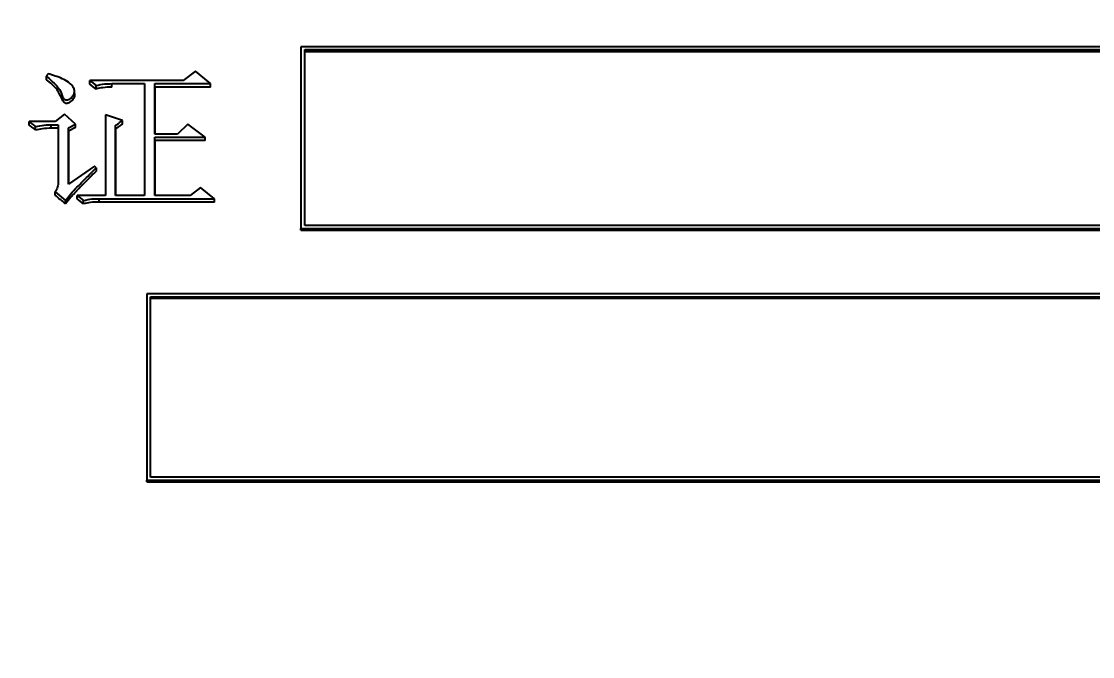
# Model space of a CAD drawing. Header units: millimetres. Extents: x 2126 to 3741, y 477 to 1658.
# Drawn here: x 2364.46 to 2379.22, y 1389.83 to 1398.59 of the extents above; entities that cross this region are included whole.
import ezdxf

# ---------------------------------------------------------------- set-up
doc = ezdxf.new("R2010")
doc.units = ezdxf.units.MM
doc.layers.add('AM_5', color=3, linetype='Continuous', lineweight=25)
doc.styles.add('SLDTEXTSTYLE1', font='txt.shx', dxfattribs={"width": 0.7, "bigfont": 'gbcbig.shx'})
doc.dimstyles.new('SLDDIMSTYLE12$0', dxfattribs={"dimtxt": 12, "dimasz": 10, "dimexe": 0, "dimexo": 0.0625, "dimgap": 0.875, "dimtad": 1, "dimdec": 1, "dimlfac": 1.8, "dimrnd": 1e-09, "dimzin": 12, "dimdsep": 46, "dimtxsty": 'SLDTEXTSTYLE1', "dimcen": 0.09, "dimdle": 8.16, "dimclrd": 3, "dimclre": 3, "dimadec": 0, "dimazin": 3, "dimtfac": 1, "dimtdec": 1, "dimtofl": 0, "dimtmove": 0, "dimatfit": 3, "dimfxl": 0, "dimfrac": 2, "dimtolj": 1, "dimlwd": 5, "dimlwe": 5, "dimarcsym": 0})

# ---------------------------------------------------------------- blocks, each defined once
blk = doc.blocks.new('*D20')
at = {"layer": 'AM_5', "color": 3, "lineweight": 5, "transparency": 16777216}
blk.add_line((2548.033, 1555.7), (2264.196, 1555.7), dxfattribs=at)
at = {"layer": 'AM_5', "color": 3, "linetype": 'Continuous', "lineweight": 5, "transparency": 16777216}
for p, q in [((2264.196, 1545.7), (2264.196, 1266.959)), ((2595.101, 1256.959), (2264.196, 1256.959))]:
    blk.add_line(p, q, dxfattribs=at)
at = {"layer": 'AM_5', "color": 3, "transparency": 16777216}
for points in [[(2262.529, 1545.7), (2265.863, 1545.7), (2264.196, 1555.7)], [(2262.529, 1266.959), (2265.863, 1266.959), (2264.196, 1256.959)]]:
    blk.add_solid(points, dxfattribs=at)
at = {"layer": 'Defpoints', "color": 0, "transparency": 16777216}
for p in [(2548.096, 1555.7), (2264.196, 1256.959), (2595.163, 1256.959)]:
    blk.add_point(p, dxfattribs=at)
at = {"layer": 'AM_5', "color": 0, "transparency": 16777216, "insert": (2257.321, 1403.647), "char_height": 12, "attachment_point": 5, "rotation": 90, "style": 'SLDTEXTSTYLE1'}
blk.add_mtext('\\A1;350', dxfattribs=at)

msp = doc.modelspace()

# ---------------------------------------------------------------- linework, layer by layer
at = {"color": 7, "linetype": 'Continuous', "lineweight": 25}
for p, q in [((2388.319, 1398.242), (2368.309, 1398.242)), ((2368.309, 1398.242), (2368.309, 1398.218)), ((2368.309, 1398.218), (2368.309, 1395.712)), ((2368.365, 1398.203), (2388.269, 1398.203)), ((2368.365, 1398.203), (2368.365, 1398.178)), ((2368.365, 1398.178), (2388.269, 1398.178)), ((2366.859, 1397.906), (2366.686, 1397.777)), ((2367.065, 1397.734), (2366.859, 1397.906)), ((2364.804, 1397.789), (2364.804, 1397.837)), ((2365.399, 1397.777), (2365.486, 1397.709)), ((2366.686, 1397.777), (2365.399, 1397.777)), ((2365.399, 1397.729), (2365.399, 1397.777)), ((2365.486, 1397.66), (2365.399, 1397.729)), ((2365.486, 1397.66), (2365.486, 1397.709)), ((2365.702, 1397.734), (2366.156, 1397.734)), ((2365.702, 1397.686), (2365.702, 1397.734)), ((2366.156, 1397.734), (2366.156, 1396.192)), ((2366.297, 1397.734), (2367.065, 1397.734)), ((2366.297, 1397.039), (2366.297, 1397.734)), ((2366.297, 1397.686), (2366.297, 1397.734)), ((2365.189, 1397.639), (2365.189, 1397.648)), ((2365.189, 1397.6), (2365.189, 1397.615)), ((2366.297, 1397.686), (2366.297, 1397.039)), ((2367.065, 1397.686), (2366.297, 1397.686)), ((2365.053, 1397.314), (2364.923, 1397.211)), ((2365.204, 1397.176), (2365.053, 1397.314)), ((2365.615, 1397.305), (2365.615, 1396.192)), ((2365.853, 1397.228), (2365.615, 1397.305)), ((2364.923, 1397.211), (2364.566, 1397.211)), ((2364.566, 1397.163), (2364.566, 1397.211)), ((2364.653, 1397.094), (2364.653, 1397.142)), ((2364.869, 1397.168), (2364.966, 1397.168)), ((2364.869, 1397.12), (2364.869, 1397.168)), ((2364.966, 1397.12), (2364.869, 1397.12)), ((2364.966, 1397.168), (2364.966, 1396.399)), ((2365.107, 1397.125), (2365.204, 1397.176)), ((2365.204, 1397.129), (2365.107, 1397.077)), ((2365.107, 1396.348), (2365.107, 1397.125)), ((2365.107, 1397.077), (2365.107, 1397.125)), ((2365.204, 1397.129), (2365.204, 1397.176)), ((2365.853, 1397.18), (2365.756, 1397.111)), ((2365.756, 1396.192), (2365.756, 1397.159)), ((2365.756, 1397.111), (2365.756, 1397.159)), ((2365.853, 1397.18), (2365.853, 1397.228)), ((2366.751, 1397.176), (2366.611, 1397.039)), ((2366.989, 1396.995), (2366.751, 1397.176)), ((2365.107, 1397.077), (2365.107, 1396.348)), ((2365.756, 1397.111), (2365.756, 1396.192)), ((2366.611, 1397.039), (2366.297, 1397.039)), ((2366.297, 1396.995), (2366.989, 1396.995)), ((2366.297, 1396.192), (2366.297, 1396.995)), ((2366.297, 1396.948), (2366.297, 1396.995)), ((2366.297, 1396.948), (2366.297, 1396.192)), ((2366.989, 1396.948), (2366.297, 1396.948)), ((2365.464, 1396.598), (2365.107, 1396.348)), ((2365.486, 1396.573), (2365.464, 1396.598)), ((2365.486, 1396.573), (2365.486, 1396.526)), ((2364.923, 1396.244), (2365.064, 1396.122)), ((2366.924, 1396.304), (2366.784, 1396.192)), ((2367.119, 1396.148), (2366.924, 1396.304)), ((2365.064, 1396.076), (2365.064, 1396.122)), ((2365.226, 1396.192), (2365.312, 1396.122)), ((2365.615, 1396.192), (2365.226, 1396.192)), ((2365.226, 1396.145), (2365.226, 1396.192)), ((2365.312, 1396.076), (2365.226, 1396.145)), ((2365.312, 1396.076), (2365.312, 1396.122)), ((2365.529, 1396.148), (2367.119, 1396.148)), ((2365.529, 1396.102), (2365.529, 1396.148)), ((2367.119, 1396.102), (2365.529, 1396.102)), ((2366.156, 1396.192), (2365.756, 1396.192)), ((2366.784, 1396.192), (2366.297, 1396.192)), ((2367.119, 1396.102), (2367.119, 1396.148)), ((2368.309, 1395.735), (2388.319, 1395.735)), ((2368.309, 1395.712), (2368.309, 1395.735)), ((2368.309, 1395.712), (2388.319, 1395.712)), ((2388.269, 1395.776), (2368.365, 1395.776)), ((2388.319, 1394.837), (2366.186, 1394.837)), ((2366.186, 1394.837), (2366.186, 1394.814)), ((2366.186, 1394.814), (2366.186, 1392.244)), ((2366.236, 1394.796), (2388.269, 1394.796)), ((2366.236, 1394.774), (2366.236, 1394.796)), ((2366.236, 1394.774), (2388.269, 1394.774)), ((2366.186, 1392.265), (2388.319, 1392.265)), ((2366.186, 1392.244), (2366.186, 1392.265)), ((2366.186, 1392.244), (2388.319, 1392.244)), ((2388.269, 1392.306), (2366.236, 1392.306))]:
    msp.add_line(p, q, dxfattribs=at)
at = {"color": 7, "linetype": 'Continuous', "lineweight": 25, "flags": 128}
for points in [[(2367.065, 1397.686), (2367.065, 1397.71), (2367.065, 1397.734)], [(2366.989, 1396.948), (2366.989, 1396.972), (2366.989, 1396.995)], [(2364.923, 1396.197), (2364.923, 1396.209), (2364.923, 1396.221), (2364.923, 1396.244)]]:
    msp.add_lwpolyline(points, dxfattribs=at)
at = {"color": 7, "linetype": 'Continuous', "lineweight": 25}
for points, knots in [([(2368.309, 1398.242), (2368.309, 1397.994), (2368.309, 1397.496), (2368.309, 1396.661), (2368.309, 1396.072), (2368.309, 1395.735)], [0, 0, 0, 0, 0.300081, 0.600162, 1, 1, 1, 1]), ([(2368.365, 1395.776), (2368.365, 1396.028), (2368.365, 1396.534), (2368.365, 1397.343), (2368.365, 1397.898), (2368.365, 1398.203)], [0, 0, 0, 0, 0.3099205, 0.6198411, 1, 1, 1, 1]), ([(2368.365, 1395.776), (2368.365, 1395.972), (2368.365, 1396.372), (2368.365, 1397.175), (2368.365, 1397.777), (2368.365, 1398.178)], [0, 0, 0, 0, 0.242928, 0.495343, 1, 1, 1, 1]), ([(2364.804, 1397.837), (2364.844, 1397.802), (2364.917, 1397.737), (2364.997, 1397.646), (2365.015, 1397.576), (2365.03, 1397.541), (2365.045, 1397.523), (2365.06, 1397.513), (2365.075, 1397.509), (2365.096, 1397.511), (2365.125, 1397.523), (2365.157, 1397.546), (2365.18, 1397.582), (2365.193, 1397.618), (2365.188, 1397.659), (2365.161, 1397.706), (2365.079, 1397.781), (2364.955, 1397.83), (2364.858, 1397.861), (2364.826, 1397.871)], [0, 0, 0, 0, 0.149443, 0.274042, 0.333076, 0.362754, 0.385188, 0.398021, 0.410985, 0.42602, 0.45239, 0.493257, 0.533496, 0.57286, 0.60517, 0.651682, 0.729284, 0.908686, 1, 1, 1, 1]), ([(2364.826, 1397.871), (2364.822, 1397.866), (2364.815, 1397.854), (2364.808, 1397.843), (2364.804, 1397.837)], [0, 0, 0, 0, 0.5, 1, 1, 1, 1]), ([(2365.188, 1397.599), (2365.19, 1397.589), (2365.193, 1397.564), (2365.176, 1397.526), (2365.148, 1397.489), (2365.114, 1397.469), (2365.087, 1397.461), (2365.069, 1397.461), (2365.053, 1397.468), (2365.035, 1397.485), (2365.005, 1397.547), (2364.954, 1397.666), (2364.858, 1397.745), (2364.804, 1397.789)], [0, 0, 0, 0, 0.052453, 0.123771, 0.19881, 0.271367, 0.297266, 0.323434, 0.346422, 0.375988, 0.432132, 0.683487, 1, 1, 1, 1]), ([(2365.486, 1397.709), (2365.525, 1397.717), (2365.596, 1397.732), (2365.67, 1397.734), (2365.702, 1397.734)], [0, 0, 0, 0, 0.558835, 1, 1, 1, 1]), ([(2365.702, 1397.686), (2365.661, 1397.685), (2365.588, 1397.683), (2365.517, 1397.667), (2365.486, 1397.66)], [0, 0, 0, 0, 0.5610855, 1, 1, 1, 1]), ([(2364.566, 1397.211), (2364.578, 1397.201), (2364.599, 1397.185), (2364.628, 1397.162), (2364.644, 1397.148), (2364.653, 1397.142)], [0, 0, 0, 0, 0.42835, 0.71417, 1, 1, 1, 1]), ([(2364.653, 1397.094), (2364.64, 1397.104), (2364.619, 1397.121), (2364.591, 1397.143), (2364.574, 1397.156), (2364.566, 1397.163)], [0, 0, 0, 0, 0.4328885, 0.7164434, 1, 1, 1, 1]), ([(2364.653, 1397.142), (2364.692, 1397.15), (2364.764, 1397.166), (2364.837, 1397.167), (2364.869, 1397.168)], [0, 0, 0, 0, 0.558839, 1, 1, 1, 1]), ([(2364.869, 1397.12), (2364.828, 1397.119), (2364.755, 1397.117), (2364.684, 1397.101), (2364.653, 1397.094)], [0, 0, 0, 0, 0.561089, 1, 1, 1, 1]), ([(2365.756, 1397.159), (2365.769, 1397.168), (2365.792, 1397.184), (2365.824, 1397.207), (2365.844, 1397.221), (2365.853, 1397.228)], [0, 0, 0, 0, 0.400149, 0.700074, 1, 1, 1, 1]), ([(2365.064, 1396.122), (2365.088, 1396.153), (2365.163, 1396.248), (2365.311, 1396.393), (2365.427, 1396.513), (2365.486, 1396.573)], [0, 0, 0, 0, 0.190523, 0.595111, 1, 1, 1, 1]), ([(2365.486, 1396.526), (2365.43, 1396.47), (2365.352, 1396.392), (2365.263, 1396.302), (2365.227, 1396.264), (2365.211, 1396.247), (2365.203, 1396.239), (2365.192, 1396.227), (2365.181, 1396.215), (2365.162, 1396.195), (2365.123, 1396.15), (2365.088, 1396.107), (2365.064, 1396.076)], [0, 0, 0, 0, 0.381229, 0.535671, 0.612893, 0.632198, 0.651503, 0.670808, 0.709419, 0.728724, 0.805952, 1, 1, 1, 1]), ([(2364.966, 1396.399), (2364.966, 1396.381), (2364.965, 1396.351), (2364.956, 1396.309), (2364.945, 1396.274), (2364.93, 1396.254), (2364.923, 1396.244)], [0, 0, 0, 0, 0.337489, 0.556536, 0.776867, 1, 1, 1, 1]), ([(2365.064, 1396.076), (2365.052, 1396.086), (2365.028, 1396.107), (2364.981, 1396.147), (2364.946, 1396.177), (2364.923, 1396.197)], [0, 0, 0, 0, 0.257321, 0.514642, 1, 1, 1, 1]), ([(2365.312, 1396.122), (2365.352, 1396.131), (2365.423, 1396.146), (2365.497, 1396.148), (2365.529, 1396.148)], [0, 0, 0, 0, 0.558835, 1, 1, 1, 1]), ([(2365.529, 1396.102), (2365.488, 1396.101), (2365.415, 1396.099), (2365.344, 1396.083), (2365.312, 1396.076)], [0, 0, 0, 0, 0.561085, 1, 1, 1, 1]), ([(2366.186, 1394.837), (2366.186, 1394.581), (2366.186, 1394.071), (2366.186, 1393.214), (2366.186, 1392.61), (2366.186, 1392.265)], [0, 0, 0, 0, 0.300081, 0.600162, 1, 1, 1, 1]), ([(2366.236, 1392.306), (2366.236, 1392.565), (2366.236, 1393.083), (2366.236, 1393.914), (2366.236, 1394.483), (2366.236, 1394.796)], [0, 0, 0, 0, 0.309921, 0.619841, 1, 1, 1, 1]), ([(2366.236, 1392.306), (2366.236, 1392.508), (2366.236, 1392.919), (2366.236, 1393.743), (2366.236, 1394.362), (2366.236, 1394.774)], [0, 0, 0, 0, 0.2437907, 0.495918, 1, 1, 1, 1])]:
    msp.add_open_spline(points, degree=3, knots=knots, dxfattribs=at)

# ---------------------------------------------------------------- dimensions: what is measured, and where the dimension line sits
at = {"layer": 'AM_5'}
dim = msp.add_linear_dim(base=(2264.196, 1256.959), p1=(2548.096, 1555.7), p2=(2595.163, 1256.959), angle=90, text='350', dimstyle='SLDDIMSTYLE12$0', override={"dimlfac": 1}, dxfattribs=at)
dim.commit()
dim.dimension.update_dxf_attribs({"geometry": '*D20', "text_midpoint": (2264.196, 1403.647), "dimtype": 160})

doc.saveas('drawing.dxf')
